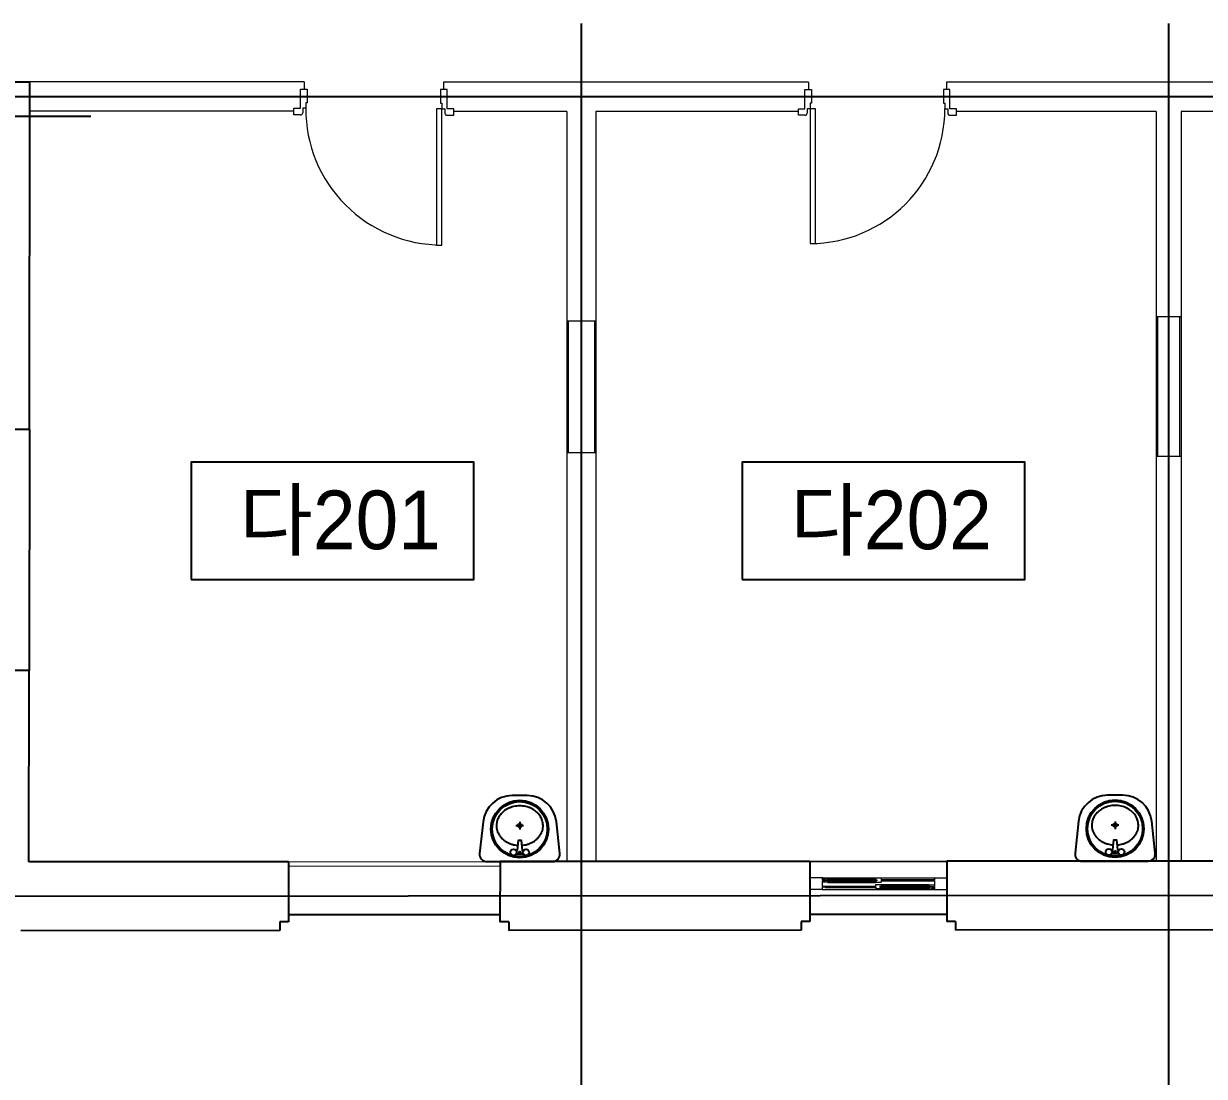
# Model space of a CAD drawing. Header units: millimetres. Extents: x 580267 to 706267, y -57600 to 28800.
# Drawn here: x 651432 to 659490, y -27585 to -20402 of the extents above; entities that cross this region are included whole.
import ezdxf
from ezdxf.enums import TextEntityAlignment as Align

# ---------------------------------------------------------------- set-up
doc = ezdxf.new("R2010")
doc.units = ezdxf.units.MM
doc.header["$LTSCALE"] = 5
doc.layers.add('ELE-1 (벽체 마감)', color=3, linetype='Continuous', lineweight=9)
doc.layers.add('ELE-2 (마감 창호)', color=4, linetype='Continuous', lineweight=9)
for name, color, linetype in [('text', 7, 'Continuous'), ('단면선', 2, 'Continuous'), ('입면', 7, 'Continuous'), ('입면선', 8, 'Continuous'), ('중심선', 1, 'Continuous')]:
    doc.layers.add(name, color=color, linetype=linetype)
doc.styles.get("Standard").update_dxf_attribs({"font": 'Gulim.ttf'})

# ---------------------------------------------------------------- blocks, each defined once
blk = doc.blocks.new('A$C26F80365')
at = {"layer": '입면선'}
for p, q in [((-25, 194.2), (25, 194.2)), ((-26, 0), (27, 0)), ((0, -26.6), (0, 26.4))]:
    blk.add_line(p, q, dxfattribs=at)
blk.add_lwpolyline([(-51, -205), (51, -205, 0.382162), (249.8, -27.1), (273.8, 189.5, 0.447008), (224.1, 245), (-224.1, 245, 0.447008), (-273.8, 189.5), (-249.8, -27.1, 0.382162)], format="xyb", close=True, dxfattribs=at)
blk.add_lwpolyline([(-25, 170.3), (-22.4, 170.3, -0.386916), (-18.1, 166.4), (-12, 101.1), (12, 101.1), (18.1, 166.4, -0.386916), (22.4, 170.3), (25, 170.3)], format="xyb", dxfattribs=at)
for centre, radius in [((0, 23.4), 196.4), ((0, 23.4), 187.9), ((-42.7, 182.3), 21.4), ((0, 182.3), 6.83), ((42.7, 182.3), 21.4), ((0, -0.1), 12.8)]:
    blk.add_circle(centre, radius, dxfattribs=at)
blk.add_rational_spline([(-15.1, 134.2), (-270, 113.6), (-135, -71.2), (0, -256.1), (135, -71.2), (270, 113.6), (15.1, 134.2)], [1, 0.527194519268, 1, 0.527194519268, 1, 0.527194519268, 1], degree=2, knots=[0, 0, 0, 0.333333, 0.333333, 0.666667, 0.666667, 1, 1, 1], dxfattribs=at)

msp = doc.modelspace()

# ---------------------------------------------------------------- linework, layer by layer
at = {"layer": 'ELE-1 (벽체 마감)'}
for p, q in [((653346.8, -20799.3), (651473.2, -20799.3)), ((653346.8, -20799.3), (653346.8, -20849.9)), ((656788.8, -20802), (654296.8, -20802)), ((654296.8, -20802), (654296.8, -20852.6)), ((656788.8, -20802), (656788.8, -20852.6)), ((659840.8, -20802), (657728.8, -20802)), ((657728.8, -20802), (657728.8, -20852.6)), ((653276.9, -20999.3), (651473.2, -20999.3)), ((655137.8, -21002), (654366.7, -21002)), ((655137.8, -21002), (655137.8, -22431.5)), ((656718.9, -21002), (655337.8, -21002)), ((655337.8, -21002), (655337.8, -22431.5)), ((659160.8, -21002), (657798.7, -21002)), ((659160.8, -21002), (659160.8, -22401.5)), ((659840.8, -21002), (659330.8, -21002)), ((659330.8, -21002), (659330.8, -22401.5)), ((659330.8, -22401.5), (659160.8, -22401.5)), ((659160.8, -22401.5), (659160.8, -23356.5)), ((659170.8, -22401.5), (659170.8, -23356.5)), ((659320.8, -22401.5), (659320.8, -23356.5)), ((659330.8, -22401.5), (659330.8, -23356.5)), ((655337.8, -22431.5), (655137.8, -22431.5)), ((655137.8, -22431.5), (655137.8, -23331.5)), ((655147.8, -22431.5), (655147.8, -23331.5)), ((655327.8, -22431.5), (655327.8, -23331.5)), ((655337.8, -22431.5), (655337.8, -23331.5)), ((655337.8, -23331.5), (655137.8, -23331.5)), ((655137.8, -23331.5), (655137.8, -26118.8)), ((655337.8, -23331.5), (655337.8, -26118.7)), ((659330.8, -23356.5), (659160.8, -23356.5)), ((659160.8, -23356.5), (659160.8, -26116.1)), ((659330.8, -23356.5), (659330.8, -26115.9)), ((653240, -26120.2), (654683, -26119.2)), ((653240, -26120.2), (654683, -26119.2)), ((653240, -26150.2), (654683.1, -26149.2))]:
    msp.add_line(p, q, dxfattribs=at)
at = {"layer": 'ELE-2 (마감 창호)'}
for p, q in [((653321.9, -20979.9), (653321.9, -20849.9)), ((653321.9, -20849.9), (653366.9, -20849.9)), ((653366.9, -20849.9), (653366.9, -20942.9)), ((654321.7, -20852.6), (654276.7, -20852.6)), ((654276.7, -20852.6), (654276.7, -20945.6)), ((654321.7, -20982.6), (654321.7, -20852.6)), ((656763.9, -20982.6), (656763.9, -20852.6)), ((656763.9, -20852.6), (656808.9, -20852.6)), ((656808.9, -20852.6), (656808.9, -20945.6)), ((657753.7, -20852.6), (657708.7, -20852.6)), ((657708.7, -20852.6), (657708.7, -20945.6)), ((657753.7, -20982.6), (657753.7, -20852.6)), ((653366.9, -20942.9), (653356.9, -20942.9)), ((653356.9, -20942.9), (653356.9, -20979.9)), ((654276.7, -20945.6), (654286.7, -20945.6)), ((654286.7, -20945.6), (654286.7, -20982.6)), ((656808.9, -20945.6), (656798.9, -20945.6)), ((656798.9, -20945.6), (656798.9, -20982.6)), ((657708.7, -20945.6), (657718.7, -20945.6)), ((657718.7, -20945.6), (657718.7, -20982.6)), ((653276.9, -21024.9), (653276.9, -20979.9)), ((653276.9, -20979.9), (653321.9, -20979.9)), ((653321.9, -21024.9), (653276.9, -21024.9)), ((653356.9, -20979.9), (653336.9, -20979.9)), ((653336.9, -20979.9), (653336.9, -21009.9)), ((654286.7, -20982.6), (654249.7, -20982.8)), ((654249.7, -20982.8), (654249.7, -21912.5)), ((654286.7, -21912.4), (654286.7, -20982.6)), ((654286.7, -20982.6), (654306.7, -20982.6)), ((654306.7, -20982.6), (654306.7, -21012.6)), ((654366.7, -20982.6), (654321.7, -20982.6)), ((654321.7, -21027.6), (654366.7, -21027.6)), ((654366.7, -21027.6), (654366.7, -20982.6)), ((656718.9, -21027.6), (656718.9, -20982.6)), ((656718.9, -20982.6), (656763.9, -20982.6)), ((656763.9, -21027.6), (656718.9, -21027.6)), ((656798.9, -20982.6), (656778.9, -20982.6)), ((656778.9, -20982.6), (656778.9, -21012.6)), ((656835.9, -20982.6), (656798.9, -20982.6)), ((656798.9, -20982.6), (656798.9, -21902.4)), ((656835.9, -21902.4), (656835.9, -20982.6)), ((657718.7, -20982.6), (657738.7, -20982.6)), ((657738.7, -20982.6), (657738.7, -21012.6)), ((657798.7, -20982.6), (657753.7, -20982.6)), ((657753.7, -21027.6), (657798.7, -21027.6)), ((657798.7, -21027.6), (657798.7, -20982.6)), ((654249.7, -21912.5), (654286.7, -21912.4)), ((656798.9, -21902.4), (656835.9, -21902.4)), ((656885.9, -26229.6), (656797.8, -26229.7)), ((656880.9, -26232.6), (656880.9, -26244.6)), ((656885.9, -26232.6), (656880.9, -26232.6)), ((656900.9, -26244.6), (656880.9, -26244.6)), ((656880.9, -26249.6), (656881, -26289.6)), ((656900.9, -26249.6), (656880.9, -26249.6)), ((656881.9, -26233.6), (656881.9, -26243.6)), ((656881.9, -26233.6), (656920.9, -26233.6)), ((656901.9, -26243.6), (656881.9, -26243.6)), ((656881.9, -26250.6), (656881.9, -26260.6)), ((656901.9, -26250.6), (656881.9, -26250.6)), ((656920.9, -26260.6), (656881.9, -26260.6)), ((656885.9, -26229.6), (657643.8, -26229.1)), ((656885.9, -26229.6), (656885.9, -26232.6)), ((656900.9, -26244.6), (656900.9, -26249.6)), ((656901.9, -26243.6), (656901.9, -26250.6)), ((656920.9, -26242.1), (656910.9, -26243.1)), ((656910.9, -26243.1), (656910.9, -26251.1)), ((656910.9, -26251.1), (656920.9, -26252.1)), ((656915.9, -26244.1), (656915.9, -26250.1)), ((656916.9, -26244.1), (657250.4, -26243.9)), ((656916.9, -26250.1), (657250.4, -26249.9)), ((656920.9, -26233.6), (656920.9, -26242.1)), ((656922.9, -26242.6), (656920.9, -26242.1)), ((656922.9, -26251.6), (656920.9, -26252.1)), ((656920.9, -26252.1), (656920.9, -26260.6)), ((656923.9, -26244.1), (656922.9, -26242.6)), ((656923.9, -26250.1), (656922.9, -26251.6)), ((657242.4, -26243.9), (657243.4, -26242.4)), ((657242.4, -26249.9), (657243.4, -26251.4)), ((657243.4, -26242.4), (657245.4, -26241.9)), ((657243.4, -26251.4), (657245.4, -26251.9)), ((657245.4, -26233.4), (657245.4, -26241.9)), ((657284.4, -26233.4), (657245.4, -26233.4)), ((657245.4, -26241.9), (657255.4, -26242.9)), ((657255.4, -26250.9), (657245.4, -26251.9)), ((657245.4, -26251.9), (657245.4, -26260.4)), ((657245.4, -26260.4), (657284.4, -26260.4)), ((657245.4, -26260.4), (657284.4, -26260.4)), ((657250.4, -26243.9), (657250.4, -26249.9)), ((657255.4, -26242.9), (657255.4, -26250.9)), ((657284.4, -26233.4), (657284.4, -26260.4)), ((657628.8, -26244.1), (657628.8, -26249.1)), ((657628.8, -26244.1), (657648.8, -26244.1)), ((657628.8, -26249.1), (657648.8, -26249.1)), ((657643.8, -26229.1), (657731.9, -26229)), ((657643.8, -26229.1), (657643.8, -26232.1)), ((657643.8, -26232.1), (657648.8, -26232.1)), ((657648.8, -26232.1), (657648.8, -26244.1)), ((657648.8, -26249.1), (657648.8, -26289.1)), ((656881, -26309.6), (656797.9, -26309.7)), ((656901, -26289.6), (656881, -26289.6)), ((656881, -26294.6), (656881, -26309.6)), ((656901, -26294.6), (656881, -26294.6)), ((656881, -26309.6), (657648.8, -26309.1)), ((656901, -26289.6), (656901, -26294.6)), ((657246.4, -26278.4), (657246.5, -26305.4)), ((657285.4, -26278.4), (657246.4, -26278.4)), ((657285.5, -26305.4), (657246.5, -26305.4)), ((657275.4, -26287.9), (657285.4, -26286.9)), ((657275.4, -26287.9), (657275.5, -26295.9)), ((657275.5, -26295.9), (657285.5, -26296.9)), ((657280.4, -26288.9), (657613.8, -26288.6)), ((657280.4, -26288.9), (657280.5, -26294.9)), ((657280.5, -26294.9), (657613.8, -26294.6)), ((657285.4, -26278.4), (657285.4, -26286.9)), ((657287.4, -26287.4), (657285.4, -26286.9)), ((657287.5, -26296.4), (657285.5, -26296.9)), ((657285.5, -26296.9), (657285.5, -26305.4)), ((657288.4, -26288.9), (657287.4, -26287.4)), ((657288.5, -26294.9), (657287.5, -26296.4)), ((657605.8, -26288.6), (657606.8, -26287.1)), ((657605.8, -26294.6), (657606.8, -26296.1)), ((657606.8, -26287.1), (657608.8, -26286.6)), ((657606.8, -26296.1), (657608.8, -26296.6)), ((657608.8, -26278.1), (657608.8, -26286.6)), ((657608.8, -26278.1), (657647.8, -26278.1)), ((657608.8, -26286.6), (657618.8, -26287.6)), ((657618.8, -26295.6), (657608.8, -26296.6)), ((657608.8, -26296.6), (657608.8, -26305.1)), ((657608.8, -26305.1), (657647.8, -26305.1)), ((657613.8, -26288.6), (657613.8, -26294.6)), ((657618.8, -26287.6), (657618.8, -26295.6)), ((657627.8, -26288.1), (657627.8, -26295.1)), ((657627.8, -26288.1), (657647.8, -26288.1)), ((657627.8, -26295.1), (657647.8, -26295.1)), ((657628.8, -26289.1), (657628.8, -26294.1)), ((657628.8, -26289.1), (657648.8, -26289.1)), ((657628.8, -26294.1), (657648.8, -26294.1)), ((657647.8, -26278.1), (657647.8, -26288.1)), ((657647.8, -26295.1), (657647.8, -26305.1)), ((657648.8, -26294.1), (657648.8, -26309.1)), ((657648.8, -26309.1), (657731.9, -26309))]:
    msp.add_line(p, q, dxfattribs=at)
for centre, radius, start, end in [((653321.9, -21009.9), 15, 270, 0), ((654286.7, -20982.6), 929.8, 179.83327, 270), ((654321.7, -21012.6), 15, 180, 270), ((656763.9, -21012.6), 15, 270, 0), ((656798.9, -20982.6), 919.8, 270, 0), ((657753.7, -21012.6), 15, 180, 270)]:
    msp.add_arc(centre, radius, start, end, dxfattribs=at)
at = {"layer": 'text'}
for points in [[(652576.2, -24195.6), (654504.8, -24195.6), (654504.8, -23393.7), (652576.2, -23393.7)], [(656336.2, -24195.6), (658264.8, -24195.6), (658264.8, -23393.7), (656336.2, -23393.7)]]:
    msp.add_lwpolyline(points, close=True, dxfattribs=at)
at = {"layer": '단면선'}
for p, q in [((651473.3, -20802), (650287.3, -20803.4)), ((651471, -23171.7), (651473.3, -20802)), ((651471, -23171.7), (651061, -23171.3)), ((651469.4, -24815.9), (651059.4, -24815.5)), ((651468.2, -26121.4), (651469.4, -24815.9)), ((653240, -26120.2), (651468.2, -26121.4)), ((653240, -26120.2), (653239.4, -26530.2)), ((654683, -26119.2), (654682.5, -26529.2)), ((656797.8, -26117.7), (654683, -26119.2)), ((656797.8, -26117.7), (656798, -26527.7)), ((659837.2, -26115.6), (657731.8, -26117)), ((657731.8, -26117), (657732.1, -26527)), ((653179.3, -26590.2), (651413.3, -26591.4)), ((653179.4, -26530.2), (653179.3, -26590.2)), ((653239.4, -26530.2), (653179.4, -26530.2)), ((654742.5, -26529.1), (654682.5, -26529.2)), ((654742.5, -26529.1), (654742.4, -26589.1)), ((656738.1, -26587.7), (654742.4, -26589.1)), ((656798, -26527.7), (656738, -26527.7)), ((656738, -26527.7), (656738.1, -26587.7)), ((657792.1, -26527), (657732.1, -26527)), ((657792.1, -26527), (657792.1, -26587)), ((659777.5, -26585.6), (657792.1, -26587))]:
    msp.add_line(p, q, dxfattribs=at)
at = {"layer": '입면'}
for p, q in [((651471, -23171.7), (651469.4, -24815.9)), ((656797.8, -26117.7), (657731.8, -26117)), ((656920.9, -26233.6), (657245.4, -26233.4)), ((656920.9, -26260.6), (657245.4, -26260.4)), ((657284.4, -26244.4), (657648.8, -26244.1)), ((657284.4, -26249.4), (657648.8, -26249.1)), ((656901, -26289.6), (657246.4, -26289.4)), ((656901, -26294.6), (657246.5, -26294.4)), ((657285.4, -26278.4), (657608.8, -26278.1)), ((657285.5, -26305.4), (657608.8, -26305.1)), ((653239.4, -26480.2), (654682.4, -26479.2)), ((656798, -26477.7), (657732, -26477))]:
    msp.add_line(p, q, dxfattribs=at)
at = {"layer": '중심선'}
for p, q in [((655237.8, -20402), (655237.8, -31384.5)), ((659245.8, -20402), (659245.8, -31384.5)), ((667328.8, -20902), (650738.2, -20902)), ((651891.5, -21034.7), (622829.3, -21069.9)), ((688685.4, -26330.6), (640441.1, -26364))]:
    msp.add_line(p, q, dxfattribs=at)

# ---------------------------------------------------------------- block references
at = {"layer": '입면선', "rotation": 180.0396085302879}
for p in [(654817.6, -25874.1), (658880.6, -25871.3)]:
    msp.add_blockref('A$C26F80365', p, dxfattribs=at)

# ---------------------------------------------------------------- texts
at = {"layer": 'text'}
for s, p in [('다201', (653591.7, -23787.8)), ('다202', (657351.7, -23787.8))]:
    msp.add_text(s, height=400, dxfattribs=at).set_placement(p, align=Align.MIDDLE_CENTER)

doc.saveas('drawing.dxf')
